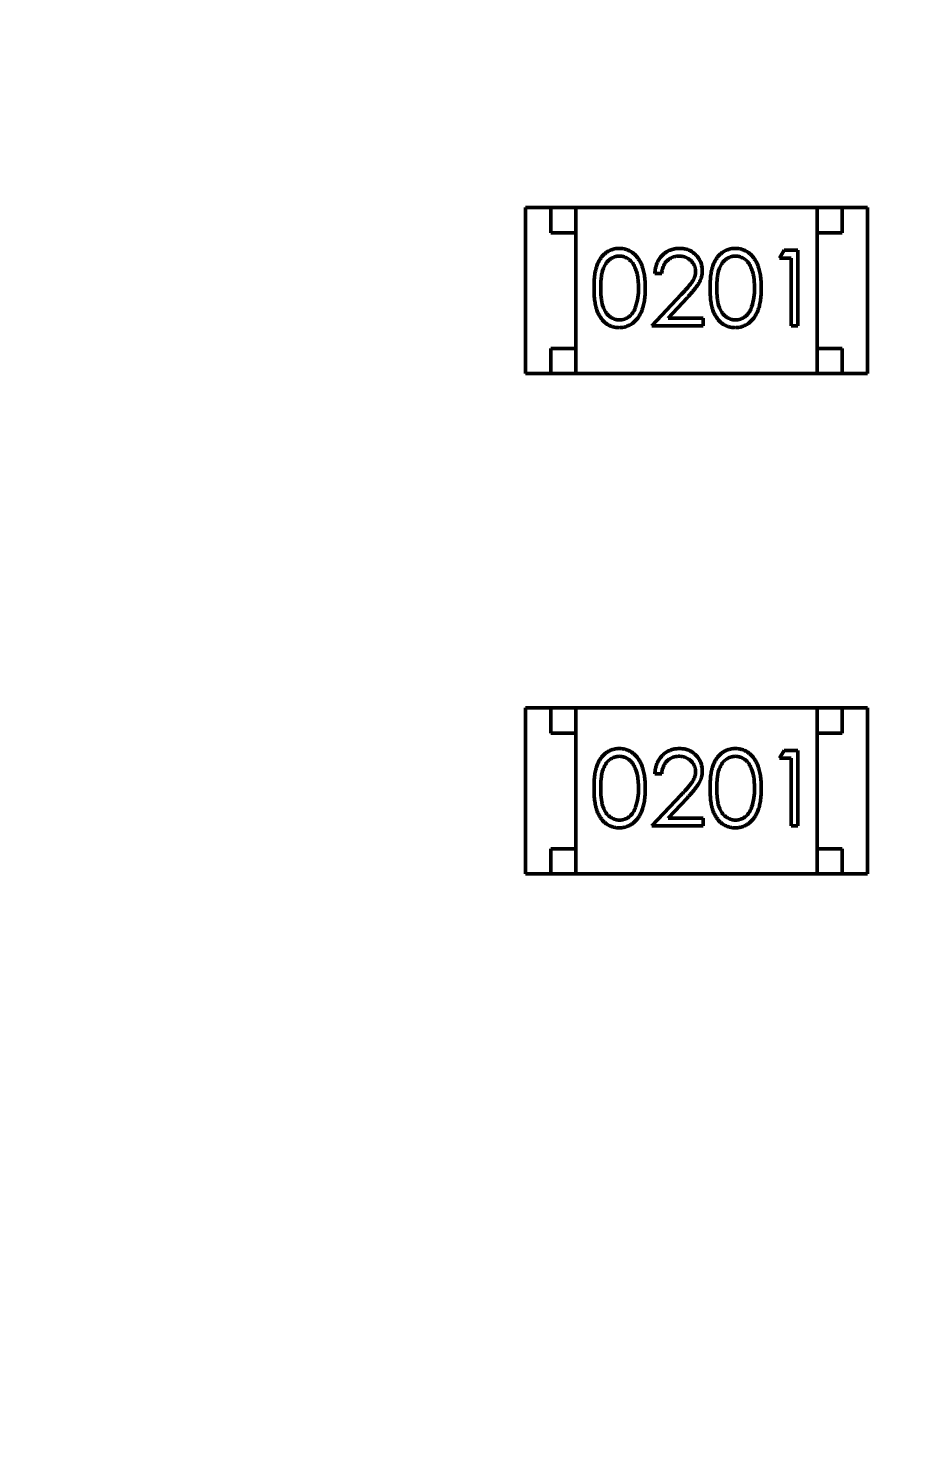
# Model space of a CAD drawing. Header units: millimetres. Extents: x 71 to 428, y 120 to 295.
# Drawn here: x 341.571 to 343.303, y 196.173 to 198.971 of the extents above; entities that cross this region are included whole.
import ezdxf

# ---------------------------------------------------------------- set-up
doc = ezdxf.new("R2010")
doc.units = ezdxf.units.MM
doc.header["$LTSCALE"] = 0.75
doc.layers.add('Dim', color=3, linetype='Continuous', lineweight=25)
doc.layers.add('Visible', color=7, linetype='Continuous', lineweight=50)
doc.styles.get("Standard").update_dxf_attribs({"font": 'arial.ttf'})
doc.dimstyles.new('Dim-ISO-25', dxfattribs={"dimtxt": 3.5, "dimasz": 3.5, "dimexe": 2.1, "dimexo": 2.1, "dimgap": 1.4, "dimtad": 1, "dimzin": 12, "dimdsep": 46, "dimtxsty": 'Standard', "dimcen": 0, "dimazin": 3, "dimtp": 0.1, "dimtm": 0.1, "dimtfac": 0.714286, "dimtmove": 0, "dimatfit": 3, "dimfxl": 1, "dimtzin": 12, "dimarcsym": 0})

# ---------------------------------------------------------------- blocks, each defined once
blk = doc.blocks.new('*D127')
at = {"color": 0, "linetype": 'ByBlock', "lineweight": -2}
for p, q in [((318.3964, 202.3936), (318.3964, 119.8711)), ((354.8964, 148.7044), (354.8964, 119.8711)), ((318.3964, 121.9711), (354.8964, 121.9711))]:
    blk.add_line(p, q, dxfattribs=at)
at = {"color": 0, "linetype": 'ByBlock'}
for points in [[(318.3964, 121.9711), (321.8964, 121.3878), (321.8964, 122.5544)], [(354.8964, 121.9711), (351.3964, 121.3878), (351.3964, 122.5544)]]:
    blk.add_solid(points, dxfattribs=at)
at = {"layer": 'Defpoints', "color": 0, "linetype": 'ByBlock'}
for p in [(318.3964, 204.4936), (354.8964, 150.8044)]:
    blk.add_point(p, dxfattribs=at)
at = {"color": 0, "linetype": 'ByBlock', "lineweight": -2, "insert": (336.6464, 125.1593), "char_height": 3.5, "attachment_point": 5}
blk.add_mtext('\\A0;36.5', dxfattribs=at)

msp = doc.modelspace()

# ---------------------------------------------------------------- linework, layer by layer
at = {"layer": 'Visible'}
for p, q in [((342.5603, 198.2843), (342.5603, 198.6143)), ((342.5603, 198.6143), (342.6103, 198.6143)), ((342.6603, 198.6143), (342.6103, 198.6143)), ((342.6103, 198.6143), (342.6103, 198.5643)), ((343.1403, 198.6143), (342.6603, 198.6143)), ((342.6603, 198.6143), (342.6603, 198.2843)), ((343.1903, 198.6143), (343.1403, 198.6143)), ((343.1403, 198.6143), (343.1403, 198.2843)), ((343.2403, 198.6143), (343.1903, 198.6143)), ((343.1903, 198.5643), (343.1903, 198.6143)), ((343.2403, 198.2843), (343.2403, 198.6143)), ((342.6103, 198.5643), (342.6603, 198.5643)), ((342.6603, 198.3343), (342.6603, 198.5643)), ((343.1403, 198.5643), (343.1903, 198.5643)), ((343.1403, 198.3343), (343.1403, 198.5643)), ((343.0656, 198.5142), (343.0744, 198.5296)), ((343.0887, 198.5142), (343.0656, 198.5142)), ((343.0744, 198.5296), (343.1021, 198.5296)), ((343.0887, 198.3796), (343.0887, 198.5142)), ((343.1021, 198.5296), (343.1021, 198.3796)), ((342.831, 198.4834), (342.8175, 198.4834)), ((342.8117, 198.3796), (342.8699, 198.4416)), ((342.8814, 198.435), (342.8439, 198.3949)), ((342.8439, 198.3949), (342.9137, 198.3949)), ((342.9137, 198.3949), (342.9137, 198.3796)), ((342.9137, 198.3796), (342.8117, 198.3796)), ((343.1021, 198.3796), (343.0887, 198.3796)), ((342.6103, 198.3343), (342.6103, 198.2843)), ((342.6603, 198.3343), (342.6103, 198.3343)), ((343.1903, 198.3343), (343.1403, 198.3343)), ((343.1903, 198.2843), (343.1903, 198.3343)), ((342.5603, 198.2843), (342.6103, 198.2843)), ((342.6103, 198.2843), (342.6603, 198.2843)), ((343.1403, 198.2843), (342.6603, 198.2843)), ((343.1403, 198.2843), (343.1903, 198.2843)), ((343.2403, 198.2843), (343.1903, 198.2843)), ((342.5603, 197.2898), (342.5603, 197.6198)), ((342.5603, 197.6198), (342.6103, 197.6198)), ((342.6603, 197.6198), (342.6103, 197.6198)), ((342.6103, 197.6198), (342.6103, 197.5698)), ((343.1403, 197.6198), (342.6603, 197.6198)), ((342.6603, 197.6198), (342.6603, 197.2898)), ((343.1903, 197.6198), (343.1403, 197.6198)), ((343.1403, 197.6198), (343.1403, 197.2898)), ((343.2403, 197.6198), (343.1903, 197.6198)), ((343.1903, 197.5698), (343.1903, 197.6198)), ((343.2403, 197.2898), (343.2403, 197.6198)), ((342.6103, 197.5698), (342.6603, 197.5698)), ((342.6603, 197.3398), (342.6603, 197.5698)), ((343.1403, 197.5698), (343.1903, 197.5698)), ((343.1403, 197.3398), (343.1403, 197.5698)), ((343.0656, 197.5197), (343.0744, 197.5351)), ((343.0744, 197.5351), (343.1021, 197.5351)), ((343.1021, 197.5351), (343.1021, 197.3851)), ((343.0887, 197.5197), (343.0656, 197.5197)), ((343.0887, 197.3851), (343.0887, 197.5197)), ((342.831, 197.4889), (342.8175, 197.4889)), ((342.8117, 197.3851), (342.8699, 197.4472)), ((342.8814, 197.4405), (342.8439, 197.4005)), ((342.9137, 197.3851), (342.8117, 197.3851)), ((342.8439, 197.4005), (342.9137, 197.4005)), ((342.9137, 197.4005), (342.9137, 197.3851)), ((343.1021, 197.3851), (343.0887, 197.3851)), ((342.6103, 197.3398), (342.6103, 197.2898)), ((342.6603, 197.3398), (342.6103, 197.3398)), ((343.1903, 197.3398), (343.1403, 197.3398)), ((343.1903, 197.2898), (343.1903, 197.3398)), ((342.5603, 197.2898), (342.6103, 197.2898)), ((342.6103, 197.2898), (342.6603, 197.2898)), ((343.1403, 197.2898), (342.6603, 197.2898)), ((343.1403, 197.2898), (343.1903, 197.2898)), ((343.2403, 197.2898), (343.1903, 197.2898))]:
    msp.add_line(p, q, dxfattribs=at)
at = {"layer": 'Visible', "extrusion": (0, 0, -1)}
msp.add_circle((-354.8964, 204.496), 47.93, dxfattribs=at)
at = {"layer": 'Visible'}
for centre in [(342.6735, 198.4519), (342.9043, 198.4519), (342.6735, 197.4574), (342.9043, 197.4574)]:
    msp.add_arc(centre, 0.1113, 341.6443, 1.3671, dxfattribs=at)
for points, knots in [([(342.6964, 198.4545), (342.6964, 198.4569), (342.6964, 198.4616), (342.6967, 198.4684), (342.6972, 198.4748), (342.6979, 198.4807), (342.6987, 198.4863), (342.6999, 198.4914), (342.7011, 198.4961), (342.7026, 198.5004), (342.7043, 198.5043), (342.7061, 198.5081), (342.7081, 198.5115), (342.7103, 198.5147), (342.7126, 198.5177), (342.7151, 198.5204), (342.7177, 198.5228), (342.7206, 198.525), (342.7235, 198.527), (342.7265, 198.5287), (342.7297, 198.5302), (342.7329, 198.5313), (342.7362, 198.5323), (342.7395, 198.5329), (342.743, 198.5333), (342.7453, 198.5334), (342.7465, 198.5334)], [0, 0, 0, 0, 0.068595, 0.133246, 0.194313, 0.251279, 0.304513, 0.354235, 0.400481, 0.443411, 0.484015, 0.523252, 0.561042, 0.5979, 0.633518, 0.668314, 0.702496, 0.736685, 0.770293, 0.803437, 0.835913, 0.86846, 0.900847, 0.933467, 0.966258, 1, 1, 1, 1]), ([(342.7465, 198.5334), (342.7477, 198.5334), (342.7501, 198.5333), (342.7536, 198.5329), (342.757, 198.5323), (342.7603, 198.5313), (342.7636, 198.5302), (342.7668, 198.5287), (342.7699, 198.527), (342.7728, 198.525), (342.7757, 198.5228), (342.7784, 198.5203), (342.781, 198.5175), (342.7834, 198.5145), (342.7856, 198.5111), (342.7878, 198.5076), (342.7897, 198.5038), (342.7915, 198.4997), (342.7931, 198.4953), (342.7945, 198.4905), (342.7957, 198.4854), (342.7966, 198.4799), (342.7974, 198.4741), (342.7979, 198.4679), (342.7982, 198.4613), (342.7982, 198.4568), (342.7983, 198.4545)], [0, 0, 0, 0, 0.033788, 0.067194, 0.099862, 0.132567, 0.165151, 0.197913, 0.231319, 0.265083, 0.299255, 0.334399, 0.369943, 0.406284, 0.444064, 0.482998, 0.523354, 0.565537, 0.609613, 0.656391, 0.705885, 0.758325, 0.813832, 0.872795, 0.934722, 1, 1, 1, 1]), ([(342.8175, 198.4834), (342.8176, 198.4852), (342.8178, 198.4887), (342.8186, 198.4938), (342.8197, 198.4987), (342.8214, 198.5033), (342.8234, 198.5077), (342.8258, 198.5119), (342.8287, 198.5158), (342.832, 198.5194), (342.8355, 198.5227), (342.8393, 198.5255), (342.8434, 198.528), (342.8476, 198.53), (342.852, 198.5315), (342.8566, 198.5326), (342.8615, 198.5333), (342.8647, 198.5334), (342.8664, 198.5334)], [0, 0, 0, 0, 0.068791, 0.135103, 0.198979, 0.261904, 0.323495, 0.385195, 0.446969, 0.509765, 0.572251, 0.633405, 0.693251, 0.752583, 0.812579, 0.873275, 0.93555, 1, 1, 1, 1]), ([(342.8664, 198.5334), (342.8681, 198.5334), (342.8713, 198.5333), (342.876, 198.5326), (342.8805, 198.5316), (342.8848, 198.5302), (342.8887, 198.5283), (342.8925, 198.526), (342.896, 198.5233), (342.8992, 198.5202), (342.9022, 198.5168), (342.9047, 198.5132), (342.9069, 198.5095), (342.9087, 198.5057), (342.91, 198.5017), (342.911, 198.4975), (342.9116, 198.4932), (342.9117, 198.4903), (342.9117, 198.4888)], [0, 0, 0, 0, 0.069475, 0.136517, 0.200789, 0.26383, 0.325735, 0.387291, 0.449509, 0.512968, 0.576275, 0.63758, 0.697903, 0.757172, 0.816599, 0.876653, 0.93729, 1, 1, 1, 1]), ([(342.9271, 198.4545), (342.9271, 198.4569), (342.9272, 198.4616), (342.9275, 198.4684), (342.928, 198.4748), (342.9287, 198.4807), (342.9295, 198.4863), (342.9306, 198.4914), (342.9319, 198.4961), (342.9334, 198.5004), (342.9351, 198.5043), (342.9369, 198.5081), (342.9389, 198.5115), (342.9411, 198.5147), (342.9434, 198.5177), (342.9458, 198.5204), (342.9485, 198.5228), (342.9513, 198.525), (342.9543, 198.527), (342.9573, 198.5287), (342.9604, 198.5302), (342.9636, 198.5313), (342.9669, 198.5323), (342.9703, 198.5329), (342.9738, 198.5333), (342.9761, 198.5334), (342.9773, 198.5334)], [0, 0, 0, 0, 0.068595, 0.133246, 0.194313, 0.251279, 0.304513, 0.354235, 0.400481, 0.443411, 0.484015, 0.523252, 0.561042, 0.5979, 0.633518, 0.668314, 0.702496, 0.736685, 0.770293, 0.803437, 0.835913, 0.86846, 0.900847, 0.933467, 0.966258, 1, 1, 1, 1]), ([(342.9773, 198.5334), (342.9785, 198.5334), (342.9808, 198.5333), (342.9843, 198.5329), (342.9878, 198.5323), (342.9911, 198.5313), (342.9944, 198.5302), (342.9975, 198.5287), (343.0006, 198.527), (343.0036, 198.525), (343.0065, 198.5228), (343.0092, 198.5203), (343.0118, 198.5175), (343.0142, 198.5145), (343.0164, 198.5111), (343.0185, 198.5076), (343.0204, 198.5038), (343.0223, 198.4997), (343.0239, 198.4953), (343.0253, 198.4905), (343.0264, 198.4854), (343.0274, 198.4799), (343.0281, 198.4741), (343.0287, 198.4679), (343.029, 198.4613), (343.029, 198.4568), (343.029, 198.4545)], [0, 0, 0, 0, 0.033788, 0.067194, 0.099862, 0.132567, 0.165151, 0.197913, 0.231319, 0.265083, 0.299255, 0.334399, 0.369943, 0.406284, 0.444064, 0.482998, 0.523354, 0.565537, 0.609613, 0.656391, 0.705885, 0.758325, 0.813832, 0.872795, 0.934722, 1, 1, 1, 1]), ([(342.747, 198.518), (342.7453, 198.5179), (342.742, 198.5178), (342.7371, 198.5165), (342.7324, 198.5144), (342.7286, 198.512), (342.7258, 198.5098), (342.7237, 198.5078), (342.7219, 198.5057), (342.7201, 198.5034), (342.7185, 198.5009), (342.717, 198.4982), (342.7156, 198.4953), (342.7144, 198.4922), (342.7133, 198.4887), (342.7124, 198.485), (342.7115, 198.4808), (342.711, 198.4763), (342.7104, 198.4714), (342.7101, 198.4661), (342.7098, 198.4605), (342.7098, 198.4566), (342.7098, 198.4546)], [0, 0, 0, 0, 0.060387, 0.120883, 0.182755, 0.247811, 0.281299, 0.315088, 0.349702, 0.384857, 0.420966, 0.458511, 0.497175, 0.537602, 0.580503, 0.627468, 0.678388, 0.733983, 0.793747, 0.857714, 0.926698, 1, 1, 1, 1]), ([(342.7848, 198.4546), (342.7848, 198.4564), (342.7847, 198.4599), (342.7846, 198.465), (342.7841, 198.47), (342.7836, 198.4746), (342.7829, 198.479), (342.7821, 198.4832), (342.781, 198.4871), (342.7798, 198.4908), (342.7785, 198.4942), (342.777, 198.4974), (342.7755, 198.5003), (342.7738, 198.503), (342.772, 198.5055), (342.77, 198.5077), (342.768, 198.5097), (342.7651, 198.512), (342.7614, 198.5144), (342.7567, 198.5165), (342.7519, 198.5178), (342.7486, 198.5179), (342.747, 198.518)], [0, 0, 0, 0, 0.065681, 0.128486, 0.188175, 0.245106, 0.299448, 0.350823, 0.399942, 0.446672, 0.491255, 0.533376, 0.573853, 0.612526, 0.649597, 0.685532, 0.720106, 0.753838, 0.818925, 0.880493, 0.940311, 1, 1, 1, 1]), ([(342.8657, 198.518), (342.8646, 198.518), (342.8623, 198.5179), (342.8589, 198.5175), (342.8556, 198.5168), (342.8526, 198.5158), (342.8496, 198.5145), (342.8469, 198.5129), (342.8442, 198.5111), (342.8418, 198.5089), (342.8395, 198.5066), (342.8375, 198.5039), (342.8358, 198.5011), (342.8343, 198.498), (342.833, 198.4947), (342.8321, 198.4911), (342.8313, 198.4873), (342.8311, 198.4847), (342.831, 198.4834)], [0, 0, 0, 0, 0.064439, 0.126547, 0.186887, 0.245878, 0.304041, 0.362191, 0.420976, 0.48066, 0.5406, 0.600689, 0.661936, 0.724443, 0.789038, 0.856314, 0.926352, 1, 1, 1, 1]), ([(342.8983, 198.4876), (342.8982, 198.4886), (342.8982, 198.4906), (342.8977, 198.4936), (342.897, 198.4965), (342.896, 198.4992), (342.8946, 198.5018), (342.893, 198.5044), (342.8911, 198.5068), (342.8889, 198.5091), (342.8865, 198.5112), (342.8839, 198.513), (342.8812, 198.5145), (342.8784, 198.5158), (342.8754, 198.5168), (342.8723, 198.5175), (342.8691, 198.5179), (342.8669, 198.518), (342.8657, 198.518)], [0, 0, 0, 0, 0.061965, 0.122122, 0.180988, 0.239933, 0.299906, 0.359989, 0.421776, 0.486576, 0.551535, 0.615018, 0.677259, 0.73973, 0.80305, 0.866495, 0.931973, 1, 1, 1, 1]), ([(342.9777, 198.518), (342.9761, 198.5179), (342.9727, 198.5178), (342.9678, 198.5165), (342.9631, 198.5144), (342.9594, 198.512), (342.9565, 198.5098), (342.9545, 198.5078), (342.9526, 198.5057), (342.9509, 198.5034), (342.9492, 198.5009), (342.9477, 198.4982), (342.9464, 198.4953), (342.9451, 198.4922), (342.9441, 198.4887), (342.9431, 198.485), (342.9423, 198.4808), (342.9417, 198.4763), (342.9412, 198.4714), (342.9409, 198.4661), (342.9406, 198.4605), (342.9406, 198.4566), (342.9406, 198.4546)], [0, 0, 0, 0, 0.060387, 0.120883, 0.182755, 0.247811, 0.281299, 0.315088, 0.349702, 0.384857, 0.420966, 0.458511, 0.497175, 0.537602, 0.580503, 0.627468, 0.678388, 0.733983, 0.793747, 0.857714, 0.926698, 1, 1, 1, 1]), ([(343.0156, 198.4546), (343.0156, 198.4564), (343.0155, 198.4599), (343.0153, 198.465), (343.0149, 198.47), (343.0144, 198.4746), (343.0136, 198.479), (343.0128, 198.4832), (343.0117, 198.4871), (343.0106, 198.4908), (343.0093, 198.4942), (343.0078, 198.4974), (343.0063, 198.5003), (343.0046, 198.503), (343.0028, 198.5055), (343.0008, 198.5077), (342.9988, 198.5097), (342.9959, 198.512), (342.9922, 198.5144), (342.9875, 198.5165), (342.9826, 198.5178), (342.9794, 198.5179), (342.9777, 198.518)], [0, 0, 0, 0, 0.065681, 0.128486, 0.188175, 0.245106, 0.299448, 0.350823, 0.399942, 0.446672, 0.491255, 0.533376, 0.573853, 0.612526, 0.649597, 0.685532, 0.720106, 0.753838, 0.818925, 0.880493, 0.940311, 1, 1, 1, 1]), ([(342.8699, 198.4416), (342.8713, 198.4431), (342.874, 198.446), (342.8779, 198.4501), (342.8813, 198.4539), (342.8844, 198.4575), (342.8871, 198.4608), (342.8894, 198.4637), (342.8913, 198.4664), (342.8934, 198.4695), (342.8953, 198.4733), (342.897, 198.478), (342.8981, 198.4827), (342.8982, 198.486), (342.8983, 198.4876)], [0, 0, 0, 0, 0.110803, 0.212829, 0.306101, 0.390647, 0.466924, 0.534481, 0.593587, 0.644557, 0.7362, 0.825024, 0.911986, 1, 1, 1, 1]), ([(342.9117, 198.4888), (342.9117, 198.4867), (342.9115, 198.4826), (342.9103, 198.4765), (342.9084, 198.4706), (342.9061, 198.4658), (342.9037, 198.462), (342.9016, 198.4589), (342.8992, 198.4555), (342.8963, 198.4519), (342.8931, 198.448), (342.8895, 198.4439), (342.8856, 198.4395), (342.8828, 198.4365), (342.8814, 198.435)], [0, 0, 0, 0, 0.098702, 0.195672, 0.292422, 0.391343, 0.444462, 0.504229, 0.570352, 0.642546, 0.722288, 0.807921, 0.90047, 1, 1, 1, 1]), ([(342.7465, 198.3757), (342.7453, 198.3757), (342.743, 198.3758), (342.7395, 198.3762), (342.7362, 198.3768), (342.7329, 198.3777), (342.7297, 198.3789), (342.7266, 198.3803), (342.7236, 198.382), (342.7207, 198.3839), (342.7179, 198.3861), (342.7152, 198.3886), (342.7128, 198.3913), (342.7105, 198.3943), (342.7083, 198.3975), (342.7063, 198.4009), (342.7044, 198.4047), (342.7027, 198.4087), (342.7012, 198.413), (342.6999, 198.4177), (342.6988, 198.4229), (342.6979, 198.4284), (342.6972, 198.4343), (342.6967, 198.4407), (342.6964, 198.4475), (342.6964, 198.4521), (342.6964, 198.4545)], [0, 0, 0, 0, 0.033787, 0.066622, 0.099285, 0.131361, 0.163585, 0.196104, 0.228902, 0.262158, 0.295991, 0.330218, 0.36506, 0.400951, 0.43762, 0.475708, 0.515381, 0.556414, 0.599765, 0.646424, 0.696431, 0.749782, 0.806573, 0.867436, 0.931887, 1, 1, 1, 1]), ([(342.7098, 198.4546), (342.7098, 198.4526), (342.7098, 198.4487), (342.7101, 198.443), (342.7104, 198.4377), (342.7109, 198.4328), (342.7116, 198.4283), (342.7123, 198.4242), (342.7133, 198.4204), (342.7143, 198.417), (342.7156, 198.4139), (342.717, 198.411), (342.7184, 198.4083), (342.72, 198.4058), (342.7218, 198.4035), (342.7237, 198.4013), (342.7258, 198.3994), (342.7286, 198.3971), (342.7324, 198.3947), (342.7371, 198.3926), (342.742, 198.3913), (342.7453, 198.3912), (342.747, 198.3911)], [0, 0, 0, 0, 0.072951, 0.141584, 0.205926, 0.265301, 0.320597, 0.371817, 0.41879, 0.461699, 0.502134, 0.540804, 0.578181, 0.614297, 0.649678, 0.684299, 0.718359, 0.752081, 0.817652, 0.879722, 0.939966, 1, 1, 1, 1]), ([(342.7983, 198.4545), (342.7982, 198.4522), (342.7982, 198.4477), (342.7979, 198.4412), (342.7974, 198.435), (342.7967, 198.4292), (342.7957, 198.4238), (342.7945, 198.4187), (342.7932, 198.4139), (342.7916, 198.4095), (342.7898, 198.4055), (342.7879, 198.4017), (342.7858, 198.3981), (342.7836, 198.3948), (342.7811, 198.3917), (342.7785, 198.389), (342.7758, 198.3864), (342.7729, 198.3842), (342.7699, 198.3822), (342.7668, 198.3804), (342.7636, 198.379), (342.7604, 198.3778), (342.757, 198.3769), (342.7536, 198.3762), (342.7501, 198.3758), (342.7477, 198.3757), (342.7465, 198.3757)], [0, 0, 0, 0, 0.065063, 0.126773, 0.185516, 0.240765, 0.29298, 0.34225, 0.388919, 0.432776, 0.474628, 0.514775, 0.553606, 0.591426, 0.628028, 0.663804, 0.698984, 0.733591, 0.767628, 0.801208, 0.834264, 0.866981, 0.89972, 0.932702, 0.966176, 1, 1, 1, 1]), ([(342.9773, 198.3757), (342.9761, 198.3757), (342.9738, 198.3758), (342.9703, 198.3762), (342.9669, 198.3768), (342.9637, 198.3777), (342.9605, 198.3789), (342.9574, 198.3803), (342.9544, 198.382), (342.9514, 198.3839), (342.9487, 198.3861), (342.946, 198.3886), (342.9435, 198.3913), (342.9412, 198.3943), (342.939, 198.3975), (342.937, 198.4009), (342.9352, 198.4047), (342.9335, 198.4087), (342.932, 198.413), (342.9306, 198.4177), (342.9296, 198.4229), (342.9287, 198.4284), (342.928, 198.4343), (342.9275, 198.4407), (342.9272, 198.4475), (342.9271, 198.4521), (342.9271, 198.4545)], [0, 0, 0, 0, 0.033787, 0.066622, 0.099285, 0.131361, 0.163585, 0.196104, 0.228902, 0.262158, 0.295991, 0.330218, 0.36506, 0.400951, 0.43762, 0.475708, 0.515381, 0.556414, 0.599765, 0.646424, 0.696431, 0.749782, 0.806573, 0.867436, 0.931887, 1, 1, 1, 1]), ([(342.9406, 198.4546), (342.9406, 198.4526), (342.9406, 198.4487), (342.9409, 198.443), (342.9412, 198.4377), (342.9417, 198.4328), (342.9423, 198.4283), (342.9431, 198.4242), (342.944, 198.4204), (342.9451, 198.417), (342.9464, 198.4139), (342.9477, 198.411), (342.9492, 198.4083), (342.9508, 198.4058), (342.9526, 198.4035), (342.9545, 198.4013), (342.9565, 198.3994), (342.9594, 198.3971), (342.9632, 198.3947), (342.9679, 198.3926), (342.9728, 198.3913), (342.9761, 198.3912), (342.9777, 198.3911)], [0, 0, 0, 0, 0.072951, 0.141584, 0.205926, 0.265301, 0.320597, 0.371817, 0.41879, 0.461699, 0.502134, 0.540804, 0.578181, 0.614297, 0.649678, 0.684299, 0.718359, 0.752081, 0.817652, 0.879722, 0.939966, 1, 1, 1, 1]), ([(343.029, 198.4545), (343.029, 198.4522), (343.029, 198.4477), (343.0287, 198.4412), (343.0281, 198.435), (343.0274, 198.4292), (343.0265, 198.4238), (343.0253, 198.4187), (343.024, 198.4139), (343.0223, 198.4095), (343.0206, 198.4055), (343.0186, 198.4017), (343.0166, 198.3981), (343.0143, 198.3948), (343.0119, 198.3917), (343.0093, 198.389), (343.0066, 198.3864), (343.0037, 198.3842), (343.0007, 198.3822), (342.9976, 198.3804), (342.9944, 198.379), (342.9911, 198.3778), (342.9878, 198.3769), (342.9844, 198.3762), (342.9808, 198.3758), (342.9785, 198.3757), (342.9773, 198.3757)], [0, 0, 0, 0, 0.065063, 0.126773, 0.185516, 0.240765, 0.29298, 0.34225, 0.388919, 0.432776, 0.474628, 0.514775, 0.553606, 0.591426, 0.628028, 0.663804, 0.698984, 0.733591, 0.767628, 0.801208, 0.834264, 0.866981, 0.89972, 0.932702, 0.966176, 1, 1, 1, 1]), ([(342.747, 198.3911), (342.7486, 198.3912), (342.7519, 198.3913), (342.7568, 198.3926), (342.7615, 198.3946), (342.7652, 198.397), (342.768, 198.3992), (342.77, 198.4011), (342.7718, 198.4033), (342.7736, 198.4056), (342.7752, 198.4081), (342.7767, 198.4108), (342.778, 198.4137), (342.7787, 198.4158), (342.7791, 198.4168)], [0, 0, 0, 0, 0.112813, 0.225394, 0.339595, 0.459675, 0.521735, 0.583926, 0.648174, 0.713881, 0.781004, 0.851451, 0.924051, 1, 1, 1, 1]), ([(342.9777, 198.3911), (342.9794, 198.3912), (342.9827, 198.3913), (342.9876, 198.3926), (342.9923, 198.3946), (342.9959, 198.397), (342.9988, 198.3992), (343.0008, 198.4011), (343.0026, 198.4033), (343.0044, 198.4056), (343.006, 198.4081), (343.0074, 198.4108), (343.0088, 198.4137), (343.0095, 198.4158), (343.0099, 198.4168)], [0, 0, 0, 0, 0.112813, 0.225394, 0.339595, 0.459675, 0.521735, 0.583926, 0.648174, 0.713881, 0.781004, 0.851451, 0.924051, 1, 1, 1, 1]), ([(342.6964, 197.46), (342.6964, 197.4624), (342.6964, 197.4671), (342.6967, 197.4739), (342.6972, 197.4803), (342.6979, 197.4863), (342.6987, 197.4918), (342.6999, 197.4969), (342.7011, 197.5016), (342.7026, 197.5059), (342.7043, 197.5099), (342.7061, 197.5136), (342.7081, 197.517), (342.7103, 197.5202), (342.7126, 197.5232), (342.7151, 197.5259), (342.7177, 197.5284), (342.7206, 197.5306), (342.7235, 197.5325), (342.7265, 197.5342), (342.7297, 197.5357), (342.7329, 197.5369), (342.7362, 197.5378), (342.7395, 197.5385), (342.743, 197.5389), (342.7453, 197.5389), (342.7465, 197.5389)], [0, 0, 0, 0, 0.068595, 0.133246, 0.194313, 0.251279, 0.304513, 0.354235, 0.400481, 0.443411, 0.484015, 0.523252, 0.561042, 0.5979, 0.633518, 0.668314, 0.702496, 0.736685, 0.770293, 0.803437, 0.835913, 0.86846, 0.900847, 0.933467, 0.966258, 1, 1, 1, 1]), ([(342.747, 197.5236), (342.7453, 197.5235), (342.742, 197.5233), (342.7371, 197.5221), (342.7324, 197.5199), (342.7286, 197.5176), (342.7258, 197.5153), (342.7237, 197.5134), (342.7219, 197.5112), (342.7201, 197.5089), (342.7185, 197.5064), (342.717, 197.5037), (342.7156, 197.5008), (342.7144, 197.4977), (342.7133, 197.4943), (342.7124, 197.4905), (342.7115, 197.4864), (342.711, 197.4819), (342.7104, 197.477), (342.7101, 197.4717), (342.7098, 197.466), (342.7098, 197.4621), (342.7098, 197.4601)], [0, 0, 0, 0, 0.060387, 0.120883, 0.182755, 0.247811, 0.281299, 0.315088, 0.349702, 0.384857, 0.420966, 0.458511, 0.497175, 0.537602, 0.580503, 0.627468, 0.678388, 0.733983, 0.793747, 0.857714, 0.926698, 1, 1, 1, 1]), ([(342.7465, 197.5389), (342.7477, 197.5389), (342.7501, 197.5389), (342.7536, 197.5385), (342.757, 197.5378), (342.7603, 197.5369), (342.7636, 197.5357), (342.7668, 197.5342), (342.7699, 197.5325), (342.7728, 197.5305), (342.7757, 197.5283), (342.7784, 197.5258), (342.781, 197.523), (342.7834, 197.52), (342.7856, 197.5167), (342.7878, 197.5131), (342.7897, 197.5093), (342.7915, 197.5052), (342.7931, 197.5008), (342.7945, 197.496), (342.7957, 197.4909), (342.7966, 197.4854), (342.7974, 197.4796), (342.7979, 197.4734), (342.7982, 197.4668), (342.7982, 197.4623), (342.7983, 197.46)], [0, 0, 0, 0, 0.033788, 0.067194, 0.099862, 0.132567, 0.165151, 0.197913, 0.231319, 0.265083, 0.299255, 0.334399, 0.369943, 0.406284, 0.444064, 0.482998, 0.523354, 0.565537, 0.609613, 0.656391, 0.705885, 0.758325, 0.813832, 0.872795, 0.934722, 1, 1, 1, 1]), ([(342.7848, 197.4601), (342.7848, 197.4619), (342.7847, 197.4654), (342.7846, 197.4706), (342.7841, 197.4755), (342.7836, 197.4802), (342.7829, 197.4846), (342.7821, 197.4887), (342.781, 197.4926), (342.7798, 197.4963), (342.7785, 197.4997), (342.777, 197.5029), (342.7755, 197.5059), (342.7738, 197.5086), (342.772, 197.5111), (342.77, 197.5133), (342.768, 197.5153), (342.7651, 197.5176), (342.7614, 197.5199), (342.7567, 197.5221), (342.7519, 197.5233), (342.7486, 197.5235), (342.747, 197.5236)], [0, 0, 0, 0, 0.065681, 0.128486, 0.188175, 0.245106, 0.299448, 0.350823, 0.399942, 0.446672, 0.491255, 0.533376, 0.573853, 0.612526, 0.649597, 0.685532, 0.720106, 0.753838, 0.818925, 0.880493, 0.940311, 1, 1, 1, 1]), ([(342.8175, 197.4889), (342.8176, 197.4907), (342.8178, 197.4942), (342.8186, 197.4993), (342.8197, 197.5042), (342.8214, 197.5089), (342.8234, 197.5133), (342.8258, 197.5174), (342.8287, 197.5213), (342.832, 197.5249), (342.8355, 197.5282), (342.8393, 197.5311), (342.8434, 197.5335), (342.8476, 197.5355), (342.852, 197.537), (342.8566, 197.5382), (342.8615, 197.5388), (342.8647, 197.5389), (342.8664, 197.5389)], [0, 0, 0, 0, 0.068791, 0.135103, 0.198979, 0.261904, 0.323495, 0.385195, 0.446969, 0.509765, 0.572251, 0.633405, 0.693251, 0.752583, 0.812579, 0.873275, 0.93555, 1, 1, 1, 1]), ([(342.8657, 197.5236), (342.8646, 197.5235), (342.8623, 197.5235), (342.8589, 197.523), (342.8556, 197.5223), (342.8526, 197.5213), (342.8496, 197.5201), (342.8469, 197.5185), (342.8442, 197.5166), (342.8418, 197.5145), (342.8395, 197.5121), (342.8375, 197.5095), (342.8358, 197.5066), (342.8343, 197.5035), (342.833, 197.5002), (342.8321, 197.4967), (342.8313, 197.4929), (342.8311, 197.4903), (342.831, 197.4889)], [0, 0, 0, 0, 0.064439, 0.126547, 0.186887, 0.245878, 0.304041, 0.362191, 0.420976, 0.48066, 0.5406, 0.600689, 0.661936, 0.724443, 0.789038, 0.856314, 0.926352, 1, 1, 1, 1]), ([(342.8983, 197.4931), (342.8982, 197.4942), (342.8982, 197.4962), (342.8977, 197.4991), (342.897, 197.502), (342.896, 197.5048), (342.8946, 197.5074), (342.893, 197.5099), (342.8911, 197.5123), (342.8889, 197.5146), (342.8865, 197.5167), (342.8839, 197.5185), (342.8812, 197.5201), (342.8784, 197.5214), (342.8754, 197.5223), (342.8723, 197.523), (342.8691, 197.5235), (342.8669, 197.5235), (342.8657, 197.5236)], [0, 0, 0, 0, 0.061965, 0.122122, 0.180988, 0.239933, 0.299906, 0.359989, 0.421776, 0.486576, 0.551535, 0.615018, 0.677259, 0.73973, 0.80305, 0.866495, 0.931973, 1, 1, 1, 1]), ([(342.8664, 197.5389), (342.8681, 197.5389), (342.8713, 197.5388), (342.876, 197.5382), (342.8805, 197.5372), (342.8848, 197.5357), (342.8887, 197.5338), (342.8925, 197.5315), (342.896, 197.5288), (342.8992, 197.5257), (342.9022, 197.5223), (342.9047, 197.5188), (342.9069, 197.5151), (342.9087, 197.5112), (342.91, 197.5072), (342.911, 197.5031), (342.9116, 197.4988), (342.9117, 197.4958), (342.9117, 197.4943)], [0, 0, 0, 0, 0.069475, 0.136517, 0.200789, 0.26383, 0.325735, 0.387291, 0.449509, 0.512968, 0.576275, 0.63758, 0.697903, 0.757172, 0.816599, 0.876653, 0.93729, 1, 1, 1, 1]), ([(342.9271, 197.46), (342.9271, 197.4624), (342.9272, 197.4671), (342.9275, 197.4739), (342.928, 197.4803), (342.9287, 197.4863), (342.9295, 197.4918), (342.9306, 197.4969), (342.9319, 197.5016), (342.9334, 197.5059), (342.9351, 197.5099), (342.9369, 197.5136), (342.9389, 197.517), (342.9411, 197.5202), (342.9434, 197.5232), (342.9458, 197.5259), (342.9485, 197.5284), (342.9513, 197.5306), (342.9543, 197.5325), (342.9573, 197.5342), (342.9604, 197.5357), (342.9636, 197.5369), (342.9669, 197.5378), (342.9703, 197.5385), (342.9738, 197.5389), (342.9761, 197.5389), (342.9773, 197.5389)], [0, 0, 0, 0, 0.068595, 0.133246, 0.194313, 0.251279, 0.304513, 0.354235, 0.400481, 0.443411, 0.484015, 0.523252, 0.561042, 0.5979, 0.633518, 0.668314, 0.702496, 0.736685, 0.770293, 0.803437, 0.835913, 0.86846, 0.900847, 0.933467, 0.966258, 1, 1, 1, 1]), ([(342.9777, 197.5236), (342.9761, 197.5235), (342.9727, 197.5233), (342.9678, 197.5221), (342.9631, 197.5199), (342.9594, 197.5176), (342.9565, 197.5153), (342.9545, 197.5134), (342.9526, 197.5112), (342.9509, 197.5089), (342.9492, 197.5064), (342.9477, 197.5037), (342.9464, 197.5008), (342.9451, 197.4977), (342.9441, 197.4943), (342.9431, 197.4905), (342.9423, 197.4864), (342.9417, 197.4819), (342.9412, 197.477), (342.9409, 197.4717), (342.9406, 197.466), (342.9406, 197.4621), (342.9406, 197.4601)], [0, 0, 0, 0, 0.060387, 0.120883, 0.182755, 0.247811, 0.281299, 0.315088, 0.349702, 0.384857, 0.420966, 0.458511, 0.497175, 0.537602, 0.580503, 0.627468, 0.678388, 0.733983, 0.793747, 0.857714, 0.926698, 1, 1, 1, 1]), ([(342.9773, 197.5389), (342.9785, 197.5389), (342.9808, 197.5389), (342.9843, 197.5385), (342.9878, 197.5378), (342.9911, 197.5369), (342.9944, 197.5357), (342.9975, 197.5342), (343.0006, 197.5325), (343.0036, 197.5305), (343.0065, 197.5283), (343.0092, 197.5258), (343.0118, 197.523), (343.0142, 197.52), (343.0164, 197.5167), (343.0185, 197.5131), (343.0204, 197.5093), (343.0223, 197.5052), (343.0239, 197.5008), (343.0253, 197.496), (343.0264, 197.4909), (343.0274, 197.4854), (343.0281, 197.4796), (343.0287, 197.4734), (343.029, 197.4668), (343.029, 197.4623), (343.029, 197.46)], [0, 0, 0, 0, 0.033788, 0.067194, 0.099862, 0.132567, 0.165151, 0.197913, 0.231319, 0.265083, 0.299255, 0.334399, 0.369943, 0.406284, 0.444064, 0.482998, 0.523354, 0.565537, 0.609613, 0.656391, 0.705885, 0.758325, 0.813832, 0.872795, 0.934722, 1, 1, 1, 1]), ([(343.0156, 197.4601), (343.0156, 197.4619), (343.0155, 197.4654), (343.0153, 197.4706), (343.0149, 197.4755), (343.0144, 197.4802), (343.0136, 197.4846), (343.0128, 197.4887), (343.0117, 197.4926), (343.0106, 197.4963), (343.0093, 197.4997), (343.0078, 197.5029), (343.0063, 197.5059), (343.0046, 197.5086), (343.0028, 197.5111), (343.0008, 197.5133), (342.9988, 197.5153), (342.9959, 197.5176), (342.9922, 197.5199), (342.9875, 197.5221), (342.9826, 197.5233), (342.9794, 197.5235), (342.9777, 197.5236)], [0, 0, 0, 0, 0.065681, 0.128486, 0.188175, 0.245106, 0.299448, 0.350823, 0.399942, 0.446672, 0.491255, 0.533376, 0.573853, 0.612526, 0.649597, 0.685532, 0.720106, 0.753838, 0.818925, 0.880493, 0.940311, 1, 1, 1, 1]), ([(342.8699, 197.4472), (342.8713, 197.4487), (342.874, 197.4515), (342.8779, 197.4556), (342.8813, 197.4595), (342.8844, 197.463), (342.8871, 197.4663), (342.8894, 197.4692), (342.8913, 197.4719), (342.8934, 197.475), (342.8953, 197.4788), (342.897, 197.4835), (342.8981, 197.4883), (342.8982, 197.4915), (342.8983, 197.4931)], [0, 0, 0, 0, 0.110803, 0.212829, 0.306101, 0.390647, 0.466924, 0.534481, 0.593587, 0.644557, 0.7362, 0.825024, 0.911986, 1, 1, 1, 1]), ([(342.9117, 197.4943), (342.9117, 197.4923), (342.9115, 197.4881), (342.9103, 197.482), (342.9084, 197.4761), (342.9061, 197.4714), (342.9037, 197.4676), (342.9016, 197.4644), (342.8992, 197.461), (342.8963, 197.4574), (342.8931, 197.4535), (342.8895, 197.4494), (342.8856, 197.445), (342.8828, 197.4421), (342.8814, 197.4405)], [0, 0, 0, 0, 0.098702, 0.195672, 0.292422, 0.391343, 0.444462, 0.504229, 0.570352, 0.642546, 0.722288, 0.807921, 0.90047, 1, 1, 1, 1]), ([(342.7465, 197.3812), (342.7453, 197.3813), (342.743, 197.3813), (342.7395, 197.3817), (342.7362, 197.3824), (342.7329, 197.3833), (342.7297, 197.3844), (342.7266, 197.3859), (342.7236, 197.3876), (342.7207, 197.3895), (342.7179, 197.3917), (342.7152, 197.3941), (342.7128, 197.3968), (342.7105, 197.3998), (342.7083, 197.403), (342.7063, 197.4065), (342.7044, 197.4102), (342.7027, 197.4142), (342.7012, 197.4185), (342.6999, 197.4233), (342.6988, 197.4284), (342.6979, 197.4339), (342.6972, 197.4399), (342.6967, 197.4462), (342.6964, 197.453), (342.6964, 197.4576), (342.6964, 197.46)], [0, 0, 0, 0, 0.033787, 0.066622, 0.099285, 0.131361, 0.163585, 0.196104, 0.228902, 0.262158, 0.295991, 0.330218, 0.36506, 0.400951, 0.43762, 0.475708, 0.515381, 0.556414, 0.599765, 0.646424, 0.696431, 0.749782, 0.806573, 0.867436, 0.931887, 1, 1, 1, 1]), ([(342.7098, 197.4601), (342.7098, 197.4581), (342.7098, 197.4542), (342.7101, 197.4486), (342.7104, 197.4433), (342.7109, 197.4384), (342.7116, 197.4339), (342.7123, 197.4297), (342.7133, 197.426), (342.7143, 197.4226), (342.7156, 197.4194), (342.717, 197.4165), (342.7184, 197.4138), (342.72, 197.4113), (342.7218, 197.409), (342.7237, 197.4069), (342.7258, 197.4049), (342.7286, 197.4026), (342.7324, 197.4003), (342.7371, 197.3982), (342.742, 197.3969), (342.7453, 197.3967), (342.747, 197.3966)], [0, 0, 0, 0, 0.072951, 0.141584, 0.205926, 0.265301, 0.320597, 0.371817, 0.41879, 0.461699, 0.502134, 0.540804, 0.578181, 0.614297, 0.649678, 0.684299, 0.718359, 0.752081, 0.817652, 0.879722, 0.939966, 1, 1, 1, 1]), ([(342.7983, 197.46), (342.7982, 197.4577), (342.7982, 197.4533), (342.7979, 197.4467), (342.7974, 197.4406), (342.7967, 197.4347), (342.7957, 197.4293), (342.7945, 197.4242), (342.7932, 197.4195), (342.7916, 197.4151), (342.7898, 197.411), (342.7879, 197.4072), (342.7858, 197.4036), (342.7836, 197.4003), (342.7811, 197.3973), (342.7785, 197.3945), (342.7758, 197.392), (342.7729, 197.3897), (342.7699, 197.3877), (342.7668, 197.386), (342.7636, 197.3846), (342.7604, 197.3833), (342.757, 197.3824), (342.7536, 197.3818), (342.7501, 197.3813), (342.7477, 197.3813), (342.7465, 197.3812)], [0, 0, 0, 0, 0.065063, 0.126773, 0.185516, 0.240765, 0.29298, 0.34225, 0.388919, 0.432776, 0.474628, 0.514775, 0.553606, 0.591426, 0.628028, 0.663804, 0.698984, 0.733591, 0.767628, 0.801208, 0.834264, 0.866981, 0.89972, 0.932702, 0.966176, 1, 1, 1, 1]), ([(342.9773, 197.3812), (342.9761, 197.3813), (342.9738, 197.3813), (342.9703, 197.3817), (342.9669, 197.3824), (342.9637, 197.3833), (342.9605, 197.3844), (342.9574, 197.3859), (342.9544, 197.3876), (342.9514, 197.3895), (342.9487, 197.3917), (342.946, 197.3941), (342.9435, 197.3968), (342.9412, 197.3998), (342.939, 197.403), (342.937, 197.4065), (342.9352, 197.4102), (342.9335, 197.4142), (342.932, 197.4185), (342.9306, 197.4233), (342.9296, 197.4284), (342.9287, 197.4339), (342.928, 197.4399), (342.9275, 197.4462), (342.9272, 197.453), (342.9271, 197.4576), (342.9271, 197.46)], [0, 0, 0, 0, 0.033787, 0.066622, 0.099285, 0.131361, 0.163585, 0.196104, 0.228902, 0.262158, 0.295991, 0.330218, 0.36506, 0.400951, 0.43762, 0.475708, 0.515381, 0.556414, 0.599765, 0.646424, 0.696431, 0.749782, 0.806573, 0.867436, 0.931887, 1, 1, 1, 1]), ([(342.9406, 197.4601), (342.9406, 197.4581), (342.9406, 197.4542), (342.9409, 197.4486), (342.9412, 197.4433), (342.9417, 197.4384), (342.9423, 197.4339), (342.9431, 197.4297), (342.944, 197.426), (342.9451, 197.4226), (342.9464, 197.4194), (342.9477, 197.4165), (342.9492, 197.4138), (342.9508, 197.4113), (342.9526, 197.409), (342.9545, 197.4069), (342.9565, 197.4049), (342.9594, 197.4026), (342.9632, 197.4003), (342.9679, 197.3982), (342.9728, 197.3969), (342.9761, 197.3967), (342.9777, 197.3966)], [0, 0, 0, 0, 0.072951, 0.141584, 0.205926, 0.265301, 0.320597, 0.371817, 0.41879, 0.461699, 0.502134, 0.540804, 0.578181, 0.614297, 0.649678, 0.684299, 0.718359, 0.752081, 0.817652, 0.879722, 0.939966, 1, 1, 1, 1]), ([(343.029, 197.46), (343.029, 197.4577), (343.029, 197.4533), (343.0287, 197.4467), (343.0281, 197.4406), (343.0274, 197.4347), (343.0265, 197.4293), (343.0253, 197.4242), (343.024, 197.4195), (343.0223, 197.4151), (343.0206, 197.411), (343.0186, 197.4072), (343.0166, 197.4036), (343.0143, 197.4003), (343.0119, 197.3973), (343.0093, 197.3945), (343.0066, 197.392), (343.0037, 197.3897), (343.0007, 197.3877), (342.9976, 197.386), (342.9944, 197.3846), (342.9911, 197.3833), (342.9878, 197.3824), (342.9844, 197.3818), (342.9808, 197.3813), (342.9785, 197.3813), (342.9773, 197.3812)], [0, 0, 0, 0, 0.065063, 0.126773, 0.185516, 0.240765, 0.29298, 0.34225, 0.388919, 0.432776, 0.474628, 0.514775, 0.553606, 0.591426, 0.628028, 0.663804, 0.698984, 0.733591, 0.767628, 0.801208, 0.834264, 0.866981, 0.89972, 0.932702, 0.966176, 1, 1, 1, 1]), ([(342.747, 197.3966), (342.7486, 197.3967), (342.7519, 197.3968), (342.7568, 197.3982), (342.7615, 197.4001), (342.7652, 197.4025), (342.768, 197.4047), (342.77, 197.4067), (342.7718, 197.4088), (342.7736, 197.4111), (342.7752, 197.4136), (342.7767, 197.4164), (342.778, 197.4193), (342.7787, 197.4213), (342.7791, 197.4224)], [0, 0, 0, 0, 0.112813, 0.225394, 0.339595, 0.459675, 0.521735, 0.583926, 0.648174, 0.713881, 0.781004, 0.851451, 0.924051, 1, 1, 1, 1]), ([(342.9777, 197.3966), (342.9794, 197.3967), (342.9827, 197.3968), (342.9876, 197.3982), (342.9923, 197.4001), (342.9959, 197.4025), (342.9988, 197.4047), (343.0008, 197.4067), (343.0026, 197.4088), (343.0044, 197.4111), (343.006, 197.4136), (343.0074, 197.4164), (343.0088, 197.4193), (343.0095, 197.4213), (343.0099, 197.4224)], [0, 0, 0, 0, 0.112813, 0.225394, 0.339595, 0.459675, 0.521735, 0.583926, 0.648174, 0.713881, 0.781004, 0.851451, 0.924051, 1, 1, 1, 1])]:
    msp.add_open_spline(points, degree=3, knots=knots, dxfattribs=at)

# ---------------------------------------------------------------- dimensions: what is measured, and where the dimension line sits
at = {"layer": 'Dim'}
dim = msp.add_linear_dim(base=(354.8964, 121.9711), p1=(318.3964, 204.4936), p2=(354.8964, 150.8044), dimstyle='Dim-ISO-25', dxfattribs=at)
dim.commit()
dim.dimension.update_dxf_attribs({"geometry": '*D127', "text_midpoint": (336.6464, 125.1593)})

doc.saveas('drawing.dxf')
